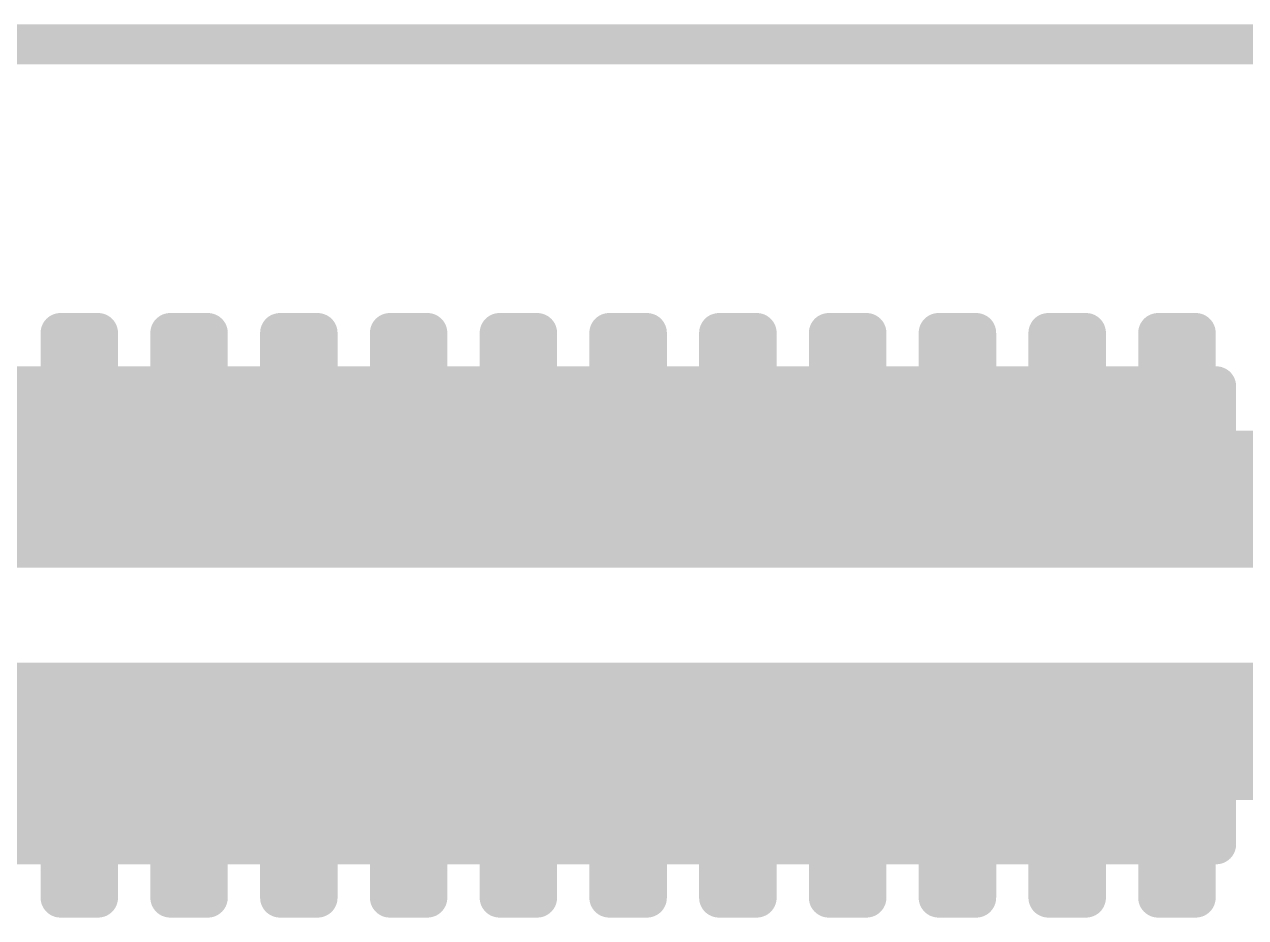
# Model space of a CAD drawing. Header units: millimetres. Extents: x 3362 to 3827, y -139 to 191.
# Drawn here: x 3558.832 to 3562.726, y 1.557 to 4.404 of the extents above; entities that cross this region are included whole.
import ezdxf

# ---------------------------------------------------------------- set-up
doc = ezdxf.new("R2010")
doc.units = ezdxf.units.MM
doc.header["$LTSCALE"] = 23.1
doc.layers.get('0').update_dxf_attribs({"linetype": 'CONTINUOUS'})

# ---------------------------------------------------------------- blocks, each defined once
blk = doc.blocks.new('PAD_R1')
at = {"const_width": 0.5}
blk.add_lwpolyline([(0.25, 0, 1), (-0.25, 0, 1)], format="xyb", close=True, dxfattribs=at)

msp = doc.modelspace()

# ---------------------------------------------------------------- linework, layer by layer
at = {"const_width": 0.127}
for points in [[(3554.5823, 4.3409), (3563.7822, 4.3409)], [(3559.0672, 3.4209), (3558.9473, 3.4209)], [(3558.9473, 3.251), (3558.9473, 3.4209)], [(3559.0672, 3.4209), (3559.0672, 3.251)], [(3559.4172, 3.4209), (3559.2973, 3.4209)], [(3559.2973, 3.251), (3559.2973, 3.4209)], [(3559.4172, 3.4209), (3559.4172, 3.251)], [(3559.7672, 3.4209), (3559.6473, 3.4209)], [(3559.6473, 3.251), (3559.6473, 3.4209)], [(3559.7672, 3.4209), (3559.7672, 3.251)], [(3560.1172, 3.4209), (3559.9974, 3.4209)], [(3559.9974, 3.251), (3559.9974, 3.4209)], [(3560.1172, 3.4209), (3560.1172, 3.251)], [(3560.4673, 3.4209), (3560.3474, 3.4209)], [(3560.3474, 3.251), (3560.3474, 3.4209)], [(3560.4673, 3.4209), (3560.4673, 3.251)], [(3560.8173, 3.4209), (3560.6971, 3.4209)], [(3560.6971, 3.251), (3560.6971, 3.4209)], [(3560.8173, 3.4209), (3560.8173, 3.251)], [(3561.1673, 3.4209), (3561.0471, 3.4209)], [(3561.0471, 3.251), (3561.0471, 3.4209)], [(3561.1673, 3.4209), (3561.1673, 3.251)], [(3561.3971, 3.251), (3561.3971, 3.4209)], [(3561.5173, 3.4209), (3561.3971, 3.4209)], [(3561.5173, 3.4209), (3561.5173, 3.251)], [(3561.8673, 3.4209), (3561.7472, 3.4209)], [(3561.7472, 3.251), (3561.7472, 3.4209)], [(3561.8673, 3.4209), (3561.8673, 3.251)], [(3562.2173, 3.4209), (3562.0972, 3.4209)], [(3562.0972, 3.251), (3562.0972, 3.4209)], [(3562.2173, 3.4209), (3562.2173, 3.251)], [(3562.5673, 3.4209), (3562.4472, 3.4209)], [(3562.4472, 3.251), (3562.4472, 3.4209)], [(3562.5673, 3.4209), (3562.5673, 3.251)], [(3555.7322, 3.251), (3562.6324, 3.251)], [(3562.6324, 3.251), (3562.6324, 3.076)], [(3555.7322, 3.1309), (3562.6324, 3.1309)], [(3558.9173, 3.091), (3559.0972, 3.091)], [(3558.9173, 3.091), (3558.9173, 2.9909)], [(3559.0972, 2.9909), (3559.0972, 3.091)], [(3559.2674, 3.091), (3559.4472, 3.091)], [(3559.2674, 3.091), (3559.2674, 2.9909)], [(3559.4472, 2.9909), (3559.4472, 3.091)], [(3559.6171, 3.091), (3559.7972, 3.091)], [(3559.6171, 3.091), (3559.6171, 2.9909)], [(3559.7972, 2.9909), (3559.7972, 3.091)], [(3559.9671, 3.091), (3560.1472, 3.091)], [(3559.9671, 3.091), (3559.9671, 2.9909)], [(3560.1472, 2.9909), (3560.1472, 3.091)], [(3560.3171, 3.091), (3560.4972, 3.091)], [(3560.3171, 3.091), (3560.3171, 2.9909)], [(3560.4972, 2.9909), (3560.4972, 3.091)], [(3560.6672, 3.091), (3560.8472, 3.091)], [(3560.6672, 3.091), (3560.6672, 2.9909)], [(3560.8472, 2.9909), (3560.8472, 3.091)], [(3561.0172, 3.091), (3561.1973, 3.091)], [(3561.0172, 3.091), (3561.0172, 2.9909)], [(3561.1973, 2.9909), (3561.1973, 3.091)], [(3561.3672, 3.091), (3561.3672, 2.9909)], [(3561.3672, 3.091), (3561.5473, 3.091)], [(3561.5473, 2.9909), (3561.5473, 3.091)], [(3561.7172, 3.091), (3561.8973, 3.091)], [(3561.7172, 3.091), (3561.7172, 2.9909)], [(3561.8973, 2.9909), (3561.8973, 3.091)], [(3562.0672, 3.091), (3562.2473, 3.091)], [(3562.0672, 3.091), (3562.0672, 2.9909)], [(3562.2473, 2.9909), (3562.2473, 3.091)], [(3562.4172, 3.091), (3562.5973, 3.091)], [(3562.4172, 3.091), (3562.4172, 2.9909)], [(3562.5973, 2.9909), (3562.5973, 3.091)], [(3558.7472, 3.0608), (3558.9173, 3.0608)], [(3558.9173, 2.9909), (3558.9173, 3.0608)], [(3559.0972, 3.0608), (3559.0972, 2.9909)], [(3559.0972, 3.0608), (3559.2674, 3.0608)], [(3559.2674, 2.9909), (3559.2674, 3.0608)], [(3559.4472, 3.0608), (3559.6171, 3.0608)], [(3559.4472, 3.0608), (3559.4472, 2.9909)], [(3559.6171, 2.9909), (3559.6171, 3.0608)], [(3559.7972, 3.0608), (3559.9671, 3.0608)], [(3559.7972, 3.0608), (3559.7972, 2.9909)], [(3559.9671, 2.9909), (3559.9671, 3.0608)], [(3560.1472, 3.0608), (3560.3171, 3.0608)], [(3560.1472, 3.0608), (3560.1472, 2.9909)], [(3560.3171, 2.9909), (3560.3171, 3.0608)], [(3560.4972, 3.0608), (3560.6672, 3.0608)], [(3560.4972, 3.0608), (3560.4972, 2.9909)], [(3560.6672, 2.9909), (3560.6672, 3.0608)], [(3560.8472, 3.0608), (3561.0172, 3.0608)], [(3560.8472, 3.0608), (3560.8472, 2.9909)], [(3561.0172, 2.9909), (3561.0172, 3.0608)], [(3561.1973, 3.0608), (3561.3672, 3.0608)], [(3561.1973, 3.0608), (3561.1973, 2.9909)], [(3561.3672, 2.9909), (3561.3672, 3.0608)], [(3561.5473, 3.0608), (3561.5473, 2.9909)], [(3561.5473, 3.0608), (3561.7172, 3.0608)], [(3561.7172, 2.9909), (3561.7172, 3.0608)], [(3561.8973, 3.0608), (3562.0672, 3.0608)], [(3561.8973, 3.0608), (3561.8973, 2.9909)], [(3562.0672, 2.9909), (3562.0672, 3.0608)], [(3562.2473, 3.0608), (3562.4172, 3.0608)], [(3562.2473, 3.0608), (3562.2473, 2.9909)], [(3562.4172, 2.9909), (3562.4172, 3.0608)], [(3562.5973, 3.0608), (3562.6362, 3.0608)], [(3562.5973, 3.0608), (3562.5973, 2.9909)], [(3562.6402, 2.9909), (3562.6395, 2.9927), (3562.639, 2.9945), (3562.6384, 2.9965), (3562.6374, 3.0001), (3562.6369, 3.0021), (3562.6364, 3.0039), (3562.6362, 3.0059), (3562.6357, 3.0077), (3562.6354, 3.0097), (3562.6351, 3.0115), (3562.6346, 3.0143), (3562.6344, 3.0171), (3562.6339, 3.0199), (3562.6331, 3.0282), (3562.6331, 3.0313), (3562.6329, 3.0349), (3562.6326, 3.0387), (3562.6326, 3.0422), (3562.6324, 3.046), (3562.6324, 3.0608)], [(3562.6623, 3.0458), (3562.7898, 3.0458)], [(3562.6623, 3.0458), (3562.6623, 2.946)], [(3558.9173, 2.9909), (3558.7472, 2.9909)], [(3558.9173, 2.9909), (3558.9072, 2.8959)], [(3558.9072, 2.8959), (3558.9173, 2.9909)], [(3559.0972, 2.9909), (3558.9173, 2.9909)], [(3559.1073, 2.8959), (3559.0972, 2.9909)], [(3559.0972, 2.9909), (3559.1073, 2.8959)], [(3559.2674, 2.9909), (3559.0972, 2.9909)], [(3559.2674, 2.9909), (3559.2572, 2.8959)], [(3559.2572, 2.8959), (3559.2674, 2.9909)], [(3559.4472, 2.9909), (3559.2674, 2.9909)], [(3559.6171, 2.9909), (3559.4472, 2.9909)], [(3559.4573, 2.8959), (3559.4472, 2.9909)], [(3559.4472, 2.9909), (3559.4573, 2.8959)], [(3559.6171, 2.9909), (3559.6072, 2.8959)], [(3559.6072, 2.8959), (3559.6171, 2.9909)], [(3559.7972, 2.9909), (3559.6171, 2.9909)], [(3559.7972, 2.9909), (3559.8074, 2.8959)], [(3559.8074, 2.8959), (3559.7972, 2.9909)], [(3559.9671, 2.9909), (3559.7972, 2.9909)], [(3559.9572, 2.8959), (3559.9671, 2.9909)], [(3559.9671, 2.9909), (3559.9572, 2.8959)], [(3560.1472, 2.9909), (3559.9671, 2.9909)], [(3560.3171, 2.9909), (3560.1472, 2.9909)], [(3560.1472, 2.9909), (3560.1571, 2.8959)], [(3560.1571, 2.8959), (3560.1472, 2.9909)], [(3560.3072, 2.8959), (3560.3171, 2.9909)], [(3560.3171, 2.9909), (3560.3072, 2.8959)], [(3560.4972, 2.9909), (3560.3171, 2.9909)], [(3560.5071, 2.8959), (3560.4972, 2.9909)], [(3560.4972, 2.9909), (3560.5071, 2.8959)], [(3560.6672, 2.9909), (3560.4972, 2.9909)], [(3560.6572, 2.8959), (3560.6672, 2.9909)], [(3560.6672, 2.9909), (3560.6572, 2.8959)], [(3560.8472, 2.9909), (3560.6672, 2.9909)], [(3560.8571, 2.8959), (3560.8472, 2.9909)], [(3560.8472, 2.9909), (3560.8571, 2.8959)], [(3561.0172, 2.9909), (3560.8472, 2.9909)], [(3561.0073, 2.8959), (3561.0172, 2.9909)], [(3561.0172, 2.9909), (3561.0073, 2.8959)], [(3561.1973, 2.9909), (3561.0172, 2.9909)], [(3561.3672, 2.9909), (3561.1973, 2.9909)], [(3561.2072, 2.8959), (3561.1973, 2.9909)], [(3561.1973, 2.9909), (3561.2072, 2.8959)], [(3561.3573, 2.8959), (3561.3672, 2.9909)], [(3561.3672, 2.9909), (3561.3573, 2.8959)], [(3561.5473, 2.9909), (3561.3672, 2.9909)], [(3561.5572, 2.8959), (3561.5473, 2.9909)], [(3561.5473, 2.9909), (3561.5572, 2.8959)], [(3561.7172, 2.9909), (3561.5473, 2.9909)], [(3561.7073, 2.8959), (3561.7172, 2.9909)], [(3561.7172, 2.9909), (3561.7073, 2.8959)], [(3561.8973, 2.9909), (3561.7172, 2.9909)], [(3562.0672, 2.9909), (3561.8973, 2.9909)], [(3561.8973, 2.9909), (3561.9072, 2.8959)], [(3561.9072, 2.8959), (3561.8973, 2.9909)], [(3562.0573, 2.8959), (3562.0672, 2.9909)], [(3562.0672, 2.9909), (3562.0573, 2.8959)], [(3562.2473, 2.9909), (3562.0672, 2.9909)], [(3562.4172, 2.9909), (3562.2473, 2.9909)], [(3562.2473, 2.9909), (3562.2572, 2.8959)], [(3562.2572, 2.8959), (3562.2473, 2.9909)], [(3562.4073, 2.8959), (3562.4172, 2.9909)], [(3562.4172, 2.9909), (3562.4073, 2.8959)], [(3562.5973, 2.9909), (3562.4172, 2.9909)], [(3562.6402, 2.9909), (3562.5973, 2.9909)], [(3562.5973, 2.9909), (3562.6072, 2.8959)], [(3562.6072, 2.8959), (3562.5973, 2.9909)], [(3562.6572, 2.9551), (3562.6547, 2.9599), (3562.6522, 2.9645), (3562.6511, 2.9668), (3562.6499, 2.9693), (3562.6486, 2.9716), (3562.6476, 2.9739), (3562.6463, 2.9764), (3562.6443, 2.981), (3562.6423, 2.9861), (3562.6412, 2.9884), (3562.6402, 2.9909)], [(3562.6623, 2.946), (3562.6572, 2.9551)], [(3562.7898, 2.946), (3562.6623, 2.946)], [(3558.7573, 2.8959), (3558.9072, 2.8959), (3559.1073, 2.8959)], [(3558.9072, 2.7958), (3558.9072, 2.8959)], [(3558.9072, 2.8959), (3558.9072, 2.7958)], [(3559.1073, 2.8959), (3559.1073, 2.7958)], [(3559.1073, 2.7958), (3559.1073, 2.8959)], [(3559.1073, 2.8959), (3559.2572, 2.8959), (3559.4573, 2.8959)], [(3559.2572, 2.7958), (3559.2572, 2.8959)], [(3559.2572, 2.8959), (3559.2572, 2.7958)], [(3559.4573, 2.8959), (3559.6072, 2.8959), (3559.8074, 2.8959)], [(3559.4573, 2.8959), (3559.4573, 2.7958)], [(3559.4573, 2.7958), (3559.4573, 2.8959)], [(3559.6072, 2.7958), (3559.6072, 2.8959)], [(3559.6072, 2.8959), (3559.6072, 2.7958)], [(3559.8074, 2.8959), (3559.9572, 2.8959), (3560.1571, 2.8959)], [(3559.8074, 2.8959), (3559.8074, 2.7958)], [(3559.8074, 2.7958), (3559.8074, 2.8959)], [(3559.9572, 2.8959), (3559.9572, 2.7958)], [(3559.9572, 2.7958), (3559.9572, 2.8959)], [(3560.1571, 2.8959), (3560.3072, 2.8959)], [(3560.1571, 2.7958), (3560.1571, 2.8959)], [(3560.1571, 2.8959), (3560.1571, 2.7958)], [(3560.3072, 2.8959), (3560.5071, 2.8959)], [(3560.3072, 2.8959), (3560.3072, 2.7958)], [(3560.3072, 2.7958), (3560.3072, 2.8959)], [(3560.5071, 2.8959), (3560.6572, 2.8959)], [(3560.5071, 2.7958), (3560.5071, 2.8959)], [(3560.5071, 2.8959), (3560.5071, 2.7958)], [(3560.6572, 2.8959), (3560.8571, 2.8959)], [(3560.6572, 2.8959), (3560.6572, 2.7958)], [(3560.6572, 2.7958), (3560.6572, 2.8959)], [(3560.8571, 2.8959), (3561.0073, 2.8959)], [(3560.8571, 2.7958), (3560.8571, 2.8959)], [(3560.8571, 2.8959), (3560.8571, 2.7958)], [(3561.0073, 2.8959), (3561.2072, 2.8959)], [(3561.0073, 2.8959), (3561.0073, 2.7958)], [(3561.0073, 2.7958), (3561.0073, 2.8959)], [(3561.2072, 2.8959), (3561.3573, 2.8959)], [(3561.2072, 2.7958), (3561.2072, 2.8959)], [(3561.2072, 2.8959), (3561.2072, 2.7958)], [(3561.3573, 2.8959), (3561.3573, 2.7958)], [(3561.3573, 2.7958), (3561.3573, 2.8959)], [(3561.3573, 2.8959), (3561.5572, 2.8959)], [(3561.5572, 2.8959), (3561.5572, 2.7958)], [(3561.5572, 2.7958), (3561.5572, 2.8959)], [(3561.5572, 2.8959), (3561.7073, 2.8959)], [(3561.7073, 2.8959), (3561.9072, 2.8959)], [(3561.7073, 2.8959), (3561.7073, 2.7958)], [(3561.7073, 2.7958), (3561.7073, 2.8959)], [(3561.9072, 2.8959), (3562.0573, 2.8959), (3562.2572, 2.8959)], [(3561.9072, 2.7958), (3561.9072, 2.8959)], [(3561.9072, 2.8959), (3561.9072, 2.7958)], [(3562.0573, 2.8959), (3562.0573, 2.7958)], [(3562.0573, 2.7958), (3562.0573, 2.8959)], [(3562.2572, 2.8959), (3562.4073, 2.8959), (3562.6072, 2.8959)], [(3562.2572, 2.7958), (3562.2572, 2.8959)], [(3562.2572, 2.8959), (3562.2572, 2.7958)], [(3562.4073, 2.8959), (3562.4073, 2.7958)], [(3562.4073, 2.7958), (3562.4073, 2.8959)], [(3562.6072, 2.8959), (3562.7898, 2.8959), (3563.1848, 2.8959)], [(3562.6072, 2.7958), (3562.6072, 2.8959)], [(3562.6072, 2.8959), (3562.6072, 2.7958)], [(3558.9072, 2.7958), (3558.7573, 2.7958)], [(3559.1073, 2.7958), (3558.9072, 2.7958)], [(3559.2572, 2.7958), (3559.1073, 2.7958)], [(3559.4573, 2.7958), (3559.2572, 2.7958)], [(3559.6072, 2.7958), (3559.4573, 2.7958)], [(3559.8074, 2.7958), (3559.6072, 2.7958)], [(3559.9572, 2.7958), (3559.8074, 2.7958)], [(3560.1571, 2.7958), (3559.9572, 2.7958)], [(3560.3072, 2.7958), (3560.1571, 2.7958)], [(3560.5071, 2.7958), (3560.3072, 2.7958)], [(3560.6572, 2.7958), (3560.5071, 2.7958)], [(3560.8571, 2.7958), (3560.6572, 2.7958)], [(3561.0073, 2.7958), (3560.8571, 2.7958)], [(3561.2072, 2.7958), (3561.0073, 2.7958)], [(3561.3573, 2.7958), (3561.2072, 2.7958)], [(3561.5572, 2.7958), (3561.3573, 2.7958)], [(3561.7073, 2.7958), (3561.5572, 2.7958)], [(3561.9072, 2.7958), (3561.7073, 2.7958)], [(3562.0573, 2.7958), (3561.9072, 2.7958)], [(3562.2572, 2.7958), (3562.0573, 2.7958)], [(3562.4073, 2.7958), (3562.2572, 2.7958)], [(3562.6072, 2.7958), (3562.4073, 2.7958)], [(3562.7898, 2.7958), (3562.6072, 2.7958)], [(3562.9323, 2.7359), (3555.4322, 2.7359)], [(3555.4322, 2.3059), (3562.9323, 2.3059)], [(3558.7573, 2.2459), (3558.9072, 2.2459), (3559.1073, 2.2459)], [(3558.9072, 2.2459), (3558.9072, 2.1459)], [(3558.9072, 2.1459), (3558.9072, 2.2459)], [(3559.1073, 2.1459), (3559.1073, 2.2459)], [(3559.1073, 2.2459), (3559.1073, 2.1459)], [(3559.1073, 2.2459), (3559.2572, 2.2459), (3559.4573, 2.2459)], [(3559.2572, 2.2459), (3559.2572, 2.1459)], [(3559.2572, 2.1459), (3559.2572, 2.2459)], [(3559.4573, 2.2459), (3559.6072, 2.2459), (3559.8074, 2.2459)], [(3559.4573, 2.1459), (3559.4573, 2.2459)], [(3559.4573, 2.2459), (3559.4573, 2.1459)], [(3559.6072, 2.2459), (3559.6072, 2.1459)], [(3559.6072, 2.1459), (3559.6072, 2.2459)], [(3559.8074, 2.2459), (3559.9572, 2.2459), (3560.1571, 2.2459)], [(3559.8074, 2.1459), (3559.8074, 2.2459)], [(3559.8074, 2.2459), (3559.8074, 2.1459)], [(3559.9572, 2.1459), (3559.9572, 2.2459)], [(3559.9572, 2.2459), (3559.9572, 2.1459)], [(3560.1571, 2.2459), (3560.3072, 2.2459), (3560.5071, 2.2459)], [(3560.1571, 2.2459), (3560.1571, 2.1459)], [(3560.1571, 2.1459), (3560.1571, 2.2459)], [(3560.3072, 2.1459), (3560.3072, 2.2459)], [(3560.3072, 2.2459), (3560.3072, 2.1459)], [(3560.5071, 2.2459), (3560.6572, 2.2459), (3560.8571, 2.2459)], [(3560.5071, 2.2459), (3560.5071, 2.1459)], [(3560.5071, 2.1459), (3560.5071, 2.2459)], [(3560.6572, 2.1459), (3560.6572, 2.2459)], [(3560.6572, 2.2459), (3560.6572, 2.1459)], [(3560.8571, 2.2459), (3561.0073, 2.2459), (3561.2072, 2.2459)], [(3560.8571, 2.2459), (3560.8571, 2.1459)], [(3560.8571, 2.1459), (3560.8571, 2.2459)], [(3561.0073, 2.1459), (3561.0073, 2.2459)], [(3561.0073, 2.2459), (3561.0073, 2.1459)], [(3561.2072, 2.2459), (3561.3573, 2.2459), (3561.5572, 2.2459)], [(3561.2072, 2.2459), (3561.2072, 2.1459)], [(3561.2072, 2.1459), (3561.2072, 2.2459)], [(3561.3573, 2.1459), (3561.3573, 2.2459)], [(3561.3573, 2.2459), (3561.3573, 2.1459)], [(3561.5572, 2.1459), (3561.5572, 2.2459)], [(3561.5572, 2.2459), (3561.5572, 2.1459)], [(3561.5572, 2.2459), (3561.7073, 2.2459)], [(3561.7073, 2.2459), (3561.9072, 2.2459)], [(3561.7073, 2.1459), (3561.7073, 2.2459)], [(3561.7073, 2.2459), (3561.7073, 2.1459)], [(3561.9072, 2.2459), (3562.0573, 2.2459), (3562.2572, 2.2459)], [(3561.9072, 2.2459), (3561.9072, 2.1459)], [(3561.9072, 2.1459), (3561.9072, 2.2459)], [(3562.0573, 2.1459), (3562.0573, 2.2459)], [(3562.0573, 2.2459), (3562.0573, 2.1459)], [(3562.2572, 2.2459), (3562.4073, 2.2459), (3562.6072, 2.2459)], [(3562.2572, 2.2459), (3562.2572, 2.1459)], [(3562.2572, 2.1459), (3562.2572, 2.2459)], [(3562.4073, 2.1459), (3562.4073, 2.2459)], [(3562.4073, 2.2459), (3562.4073, 2.1459)], [(3562.6072, 2.2459), (3562.7898, 2.2459)], [(3562.6072, 2.2459), (3562.6072, 2.1459)], [(3562.6072, 2.1459), (3562.6072, 2.2459)], [(3558.9072, 2.1459), (3558.7573, 2.1459)], [(3559.1073, 2.1459), (3558.9072, 2.1459)], [(3558.9173, 2.0509), (3558.9072, 2.1459)], [(3558.9072, 2.1459), (3558.9173, 2.0509)], [(3559.1073, 2.1459), (3559.0972, 2.0509)], [(3559.0972, 2.0509), (3559.1073, 2.1459)], [(3559.2572, 2.1459), (3559.1073, 2.1459)], [(3559.4573, 2.1459), (3559.2572, 2.1459)], [(3559.2674, 2.0509), (3559.2572, 2.1459)], [(3559.2572, 2.1459), (3559.2674, 2.0509)], [(3559.4573, 2.1459), (3559.4472, 2.0509)], [(3559.4472, 2.0509), (3559.4573, 2.1459)], [(3559.6072, 2.1459), (3559.4573, 2.1459)], [(3559.6171, 2.0509), (3559.6072, 2.1459)], [(3559.8074, 2.1459), (3559.6072, 2.1459)], [(3559.6072, 2.1459), (3559.6171, 2.0509)], [(3559.8074, 2.1459), (3559.7972, 2.0509)], [(3559.7972, 2.0509), (3559.8074, 2.1459)], [(3559.9572, 2.1459), (3559.8074, 2.1459)], [(3559.9671, 2.0509), (3559.9572, 2.1459)], [(3559.9572, 2.1459), (3559.9671, 2.0509)], [(3560.1571, 2.1459), (3559.9572, 2.1459)], [(3560.1472, 2.0509), (3560.1571, 2.1459)], [(3560.1571, 2.1459), (3560.1472, 2.0509)], [(3560.3072, 2.1459), (3560.1571, 2.1459)], [(3560.3171, 2.0509), (3560.3072, 2.1459)], [(3560.3072, 2.1459), (3560.3171, 2.0509)], [(3560.5071, 2.1459), (3560.3072, 2.1459)], [(3560.4972, 2.0509), (3560.5071, 2.1459)], [(3560.5071, 2.1459), (3560.4972, 2.0509)], [(3560.6572, 2.1459), (3560.5071, 2.1459)], [(3560.6672, 2.0509), (3560.6572, 2.1459)], [(3560.6572, 2.1459), (3560.6672, 2.0509)], [(3560.8571, 2.1459), (3560.6572, 2.1459)], [(3560.8472, 2.0509), (3560.8571, 2.1459)], [(3560.8571, 2.1459), (3560.8472, 2.0509)], [(3561.0073, 2.1459), (3560.8571, 2.1459)], [(3561.0172, 2.0509), (3561.0073, 2.1459)], [(3561.0073, 2.1459), (3561.0172, 2.0509)], [(3561.2072, 2.1459), (3561.0073, 2.1459)], [(3561.1973, 2.0509), (3561.2072, 2.1459)], [(3561.2072, 2.1459), (3561.1973, 2.0509)], [(3561.3573, 2.1459), (3561.2072, 2.1459)], [(3561.3573, 2.1459), (3561.3672, 2.0509)], [(3561.3672, 2.0509), (3561.3573, 2.1459)], [(3561.5572, 2.1459), (3561.3573, 2.1459)], [(3561.5572, 2.1459), (3561.5473, 2.0509)], [(3561.5473, 2.0509), (3561.5572, 2.1459)], [(3561.7073, 2.1459), (3561.5572, 2.1459)], [(3561.9072, 2.1459), (3561.7073, 2.1459)], [(3561.7073, 2.1459), (3561.7172, 2.0509)], [(3561.7172, 2.0509), (3561.7073, 2.1459)], [(3561.8973, 2.0509), (3561.9072, 2.1459)], [(3561.9072, 2.1459), (3561.8973, 2.0509)], [(3562.0573, 2.1459), (3561.9072, 2.1459)], [(3562.2572, 2.1459), (3562.0573, 2.1459)], [(3562.0573, 2.1459), (3562.0672, 2.0509)], [(3562.0672, 2.0509), (3562.0573, 2.1459)], [(3562.2473, 2.0509), (3562.2572, 2.1459)], [(3562.2572, 2.1459), (3562.2473, 2.0509)], [(3562.4073, 2.1459), (3562.2572, 2.1459)], [(3562.6072, 2.1459), (3562.4073, 2.1459)], [(3562.4073, 2.1459), (3562.4172, 2.0509)], [(3562.4172, 2.0509), (3562.4073, 2.1459)], [(3562.5973, 2.0509), (3562.6072, 2.1459)], [(3562.6072, 2.1459), (3562.5973, 2.0509)], [(3562.7898, 2.1459), (3562.6072, 2.1459)], [(3562.6623, 2.0958), (3562.6572, 2.0867), (3562.6547, 2.0818), (3562.6522, 2.0773), (3562.6511, 2.075), (3562.6499, 2.0724), (3562.6486, 2.0702), (3562.6476, 2.0679), (3562.6463, 2.0653), (3562.6443, 2.0608), (3562.6423, 2.0557), (3562.6412, 2.0534), (3562.6402, 2.0509)], [(3562.6623, 2.0958), (3562.7898, 2.0958)], [(3562.6623, 2.0958), (3562.6623, 1.996)], [(3558.7472, 2.0509), (3558.9173, 2.0509), (3559.0972, 2.0509)], [(3558.9173, 1.981), (3558.9173, 2.0509)], [(3558.9173, 2.0509), (3558.9173, 1.9508)], [(3559.0972, 2.0509), (3559.0972, 1.981)], [(3559.0972, 1.9508), (3559.0972, 2.0509)], [(3559.0972, 2.0509), (3559.2674, 2.0509), (3559.4472, 2.0509)], [(3559.2674, 1.981), (3559.2674, 2.0509)], [(3559.2674, 2.0509), (3559.2674, 1.9508)], [(3559.4472, 2.0509), (3559.6171, 2.0509), (3559.7972, 2.0509)], [(3559.4472, 1.9508), (3559.4472, 2.0509)], [(3559.4472, 2.0509), (3559.4472, 1.981)], [(3559.6171, 1.981), (3559.6171, 2.0509)], [(3559.6171, 2.0509), (3559.6171, 1.9508)], [(3559.7972, 2.0509), (3559.9671, 2.0509)], [(3559.7972, 1.9508), (3559.7972, 2.0509)], [(3559.7972, 2.0509), (3559.7972, 1.981)], [(3559.9671, 2.0509), (3560.1472, 2.0509)], [(3559.9671, 2.0509), (3559.9671, 1.9508)], [(3559.9671, 1.981), (3559.9671, 2.0509)], [(3560.1472, 2.0509), (3560.3171, 2.0509), (3560.4972, 2.0509)], [(3560.1472, 1.9508), (3560.1472, 2.0509)], [(3560.1472, 2.0509), (3560.1472, 1.981)], [(3560.3171, 2.0509), (3560.3171, 1.9508)], [(3560.3171, 1.981), (3560.3171, 2.0509)], [(3560.4972, 2.0509), (3560.6672, 2.0509), (3560.8472, 2.0509)], [(3560.4972, 1.9508), (3560.4972, 2.0509)], [(3560.4972, 2.0509), (3560.4972, 1.981)], [(3560.6672, 1.981), (3560.6672, 2.0509)], [(3560.6672, 2.0509), (3560.6672, 1.9508)], [(3560.8472, 2.0509), (3561.0172, 2.0509), (3561.1973, 2.0509)], [(3560.8472, 1.9508), (3560.8472, 2.0509)], [(3560.8472, 2.0509), (3560.8472, 1.981)], [(3561.0172, 2.0509), (3561.0172, 1.9508)], [(3561.0172, 1.981), (3561.0172, 2.0509)], [(3561.1973, 2.0509), (3561.3672, 2.0509), (3561.5473, 2.0509)], [(3561.1973, 1.9508), (3561.1973, 2.0509)], [(3561.1973, 2.0509), (3561.1973, 1.981)], [(3561.3672, 2.0509), (3561.3672, 1.9508)], [(3561.3672, 1.981), (3561.3672, 2.0509)], [(3561.5473, 2.0509), (3561.5473, 1.981)], [(3561.5473, 1.9508), (3561.5473, 2.0509)], [(3561.5473, 2.0509), (3561.7172, 2.0509)], [(3561.7172, 2.0509), (3561.8973, 2.0509)], [(3561.7172, 2.0509), (3561.7172, 1.9508)], [(3561.7172, 1.981), (3561.7172, 2.0509)], [(3561.8973, 2.0509), (3562.0672, 2.0509), (3562.2473, 2.0509)], [(3561.8973, 1.9508), (3561.8973, 2.0509)], [(3561.8973, 2.0509), (3561.8973, 1.981)], [(3562.0672, 1.981), (3562.0672, 2.0509)], [(3562.0672, 2.0509), (3562.0672, 1.9508)], [(3562.2473, 2.0509), (3562.4172, 2.0509), (3562.5973, 2.0509)], [(3562.2473, 1.9508), (3562.2473, 2.0509)], [(3562.2473, 2.0509), (3562.2473, 1.981)], [(3562.4172, 2.0509), (3562.4172, 1.9508)], [(3562.4172, 1.981), (3562.4172, 2.0509)], [(3562.5973, 2.0509), (3562.6402, 2.0509)], [(3562.5973, 1.9508), (3562.5973, 2.0509)], [(3562.5973, 2.0509), (3562.5973, 1.981)], [(3562.6324, 1.981), (3562.6324, 1.9957), (3562.6326, 1.9995), (3562.6326, 2.0031), (3562.6329, 2.0069), (3562.6331, 2.0105), (3562.6331, 2.0135), (3562.6341, 2.0247), (3562.6351, 2.0303), (3562.6354, 2.0321), (3562.6357, 2.0341), (3562.6362, 2.0359), (3562.6364, 2.0379), (3562.6369, 2.0397), (3562.6374, 2.0417), (3562.6384, 2.0453), (3562.639, 2.0473), (3562.6395, 2.0491), (3562.6402, 2.0509)], [(3558.9173, 1.981), (3558.7472, 1.981)], [(3559.2674, 1.981), (3559.0972, 1.981)], [(3559.6171, 1.981), (3559.4472, 1.981)], [(3559.9671, 1.981), (3559.7972, 1.981)], [(3560.3171, 1.981), (3560.1472, 1.981)], [(3560.6672, 1.981), (3560.4972, 1.981)], [(3561.0172, 1.981), (3560.8472, 1.981)], [(3561.3672, 1.981), (3561.1973, 1.981)], [(3561.7172, 1.981), (3561.5473, 1.981)], [(3562.0672, 1.981), (3561.8973, 1.981)], [(3562.4172, 1.981), (3562.2473, 1.981)], [(3562.6362, 1.981), (3562.5973, 1.981)], [(3562.6324, 1.7908), (3562.6324, 1.9658)], [(3562.7898, 1.996), (3562.6623, 1.996)], [(3559.0972, 1.9508), (3558.9173, 1.9508)], [(3559.4472, 1.9508), (3559.2674, 1.9508)], [(3559.7972, 1.9508), (3559.6171, 1.9508)], [(3560.1472, 1.9508), (3559.9671, 1.9508)], [(3560.4972, 1.9508), (3560.3171, 1.9508)], [(3560.8472, 1.9508), (3560.6672, 1.9508)], [(3561.1973, 1.9508), (3561.0172, 1.9508)], [(3561.5473, 1.9508), (3561.3672, 1.9508)], [(3561.8973, 1.9508), (3561.7172, 1.9508)], [(3562.2473, 1.9508), (3562.0672, 1.9508)], [(3562.5973, 1.9508), (3562.4172, 1.9508)], [(3555.7322, 1.9109), (3562.6324, 1.9109)], [(3555.7322, 1.7908), (3562.6324, 1.7908)], [(3558.9473, 1.6208), (3558.9473, 1.7908)], [(3559.0672, 1.7908), (3559.0672, 1.6208)], [(3559.2973, 1.6208), (3559.2973, 1.7908)], [(3559.4172, 1.7908), (3559.4172, 1.6208)], [(3559.6473, 1.6208), (3559.6473, 1.7908)], [(3559.7672, 1.7908), (3559.7672, 1.6208)], [(3559.9974, 1.6208), (3559.9974, 1.7908)], [(3560.1172, 1.7908), (3560.1172, 1.6208)], [(3560.3474, 1.6208), (3560.3474, 1.7908)], [(3560.4673, 1.7908), (3560.4673, 1.6208)], [(3560.6971, 1.6208), (3560.6971, 1.7908)], [(3560.8173, 1.7908), (3560.8173, 1.6208)], [(3561.0471, 1.6208), (3561.0471, 1.7908)], [(3561.1673, 1.7908), (3561.1673, 1.6208)], [(3561.3971, 1.6208), (3561.3971, 1.7908)], [(3561.5173, 1.7908), (3561.5173, 1.6208)], [(3561.7472, 1.6208), (3561.7472, 1.7908)], [(3561.8673, 1.7908), (3561.8673, 1.6208)], [(3562.0972, 1.6208), (3562.0972, 1.7908)], [(3562.2173, 1.7908), (3562.2173, 1.6208)], [(3562.4472, 1.6208), (3562.4472, 1.7908)], [(3562.5673, 1.7908), (3562.5673, 1.6208)], [(3558.9473, 1.6208), (3559.0672, 1.6208)], [(3559.2973, 1.6208), (3559.4172, 1.6208)], [(3559.6473, 1.6208), (3559.7672, 1.6208)], [(3559.9974, 1.6208), (3560.1172, 1.6208)], [(3560.3474, 1.6208), (3560.4673, 1.6208)], [(3560.6971, 1.6208), (3560.8173, 1.6208)], [(3561.0471, 1.6208), (3561.1673, 1.6208)], [(3561.3971, 1.6208), (3561.5173, 1.6208)], [(3561.7472, 1.6208), (3561.8673, 1.6208)], [(3562.0972, 1.6208), (3562.2173, 1.6208)], [(3562.4472, 1.6208), (3562.5673, 1.6208)]]:
    msp.add_lwpolyline(points, dxfattribs=at)
for points in [[(3562.6324, 3.076, 0.416799), (3562.6623, 3.0458)], [(3562.6623, 1.996, 0.416748), (3562.6324, 1.9658)]]:
    msp.add_lwpolyline(points, format="xyb", dxfattribs=at)

# ---------------------------------------------------------------- block references
at = {"xscale": 0.127, "yscale": 0.127}
for p in [(3558.9473, 3.4209), (3558.9473, 3.4209), (3559.0672, 3.4209), (3559.0672, 3.4209), (3559.2973, 3.4209), (3559.2973, 3.4209), (3559.4172, 3.4209), (3559.4172, 3.4209), (3559.6473, 3.4209), (3559.6473, 3.4209), (3559.7672, 3.4209), (3559.7672, 3.4209), (3559.9974, 3.4209), (3559.9974, 3.4209), (3560.1172, 3.4209), (3560.1172, 3.4209), (3560.3474, 3.4209), (3560.3474, 3.4209), (3560.4673, 3.4209), (3560.4673, 3.4209), (3560.6971, 3.4209), (3560.6971, 3.4209), (3560.8173, 3.4209), (3560.8173, 3.4209), (3561.0471, 3.4209), (3561.0471, 3.4209), (3561.1673, 3.4209), (3561.1673, 3.4209), (3561.3971, 3.4209), (3561.3971, 3.4209), (3561.5173, 3.4209), (3561.5173, 3.4209), (3561.7472, 3.4209), (3561.7472, 3.4209), (3561.8673, 3.4209), (3561.8673, 3.4209), (3562.0972, 3.4209), (3562.0972, 3.4209), (3562.2173, 3.4209), (3562.2173, 3.4209), (3562.4472, 3.4209), (3562.4472, 3.4209), (3562.5673, 3.4209), (3562.5673, 3.4209), (3558.9473, 3.251), (3559.0672, 3.251), (3559.2973, 3.251), (3559.4172, 3.251), (3559.6473, 3.251), (3559.7672, 3.251), (3559.9974, 3.251), (3560.1172, 3.251), (3560.3474, 3.251), (3560.4673, 3.251), (3560.6971, 3.251), (3560.8173, 3.251), (3561.0471, 3.251), (3561.1673, 3.251), (3561.3971, 3.251), (3561.5173, 3.251), (3561.7472, 3.251), (3561.8673, 3.251), (3562.0972, 3.251), (3562.2173, 3.251), (3562.4472, 3.251), (3562.5673, 3.251), (3562.6324, 3.251), (3562.6324, 3.251), (3562.6324, 3.1309), (3558.9173, 3.091), (3558.9173, 3.091), (3559.0972, 3.091), (3559.0972, 3.091), (3559.2674, 3.091), (3559.2674, 3.091), (3559.4472, 3.091), (3559.4472, 3.091), (3559.6171, 3.091), (3559.6171, 3.091), (3559.7972, 3.091), (3559.7972, 3.091), (3559.9671, 3.091), (3559.9671, 3.091), (3560.1472, 3.091), (3560.1472, 3.091), (3560.3171, 3.091), (3560.3171, 3.091), (3560.4972, 3.091), (3560.4972, 3.091), (3560.6672, 3.091), (3560.6672, 3.091), (3560.8472, 3.091), (3560.8472, 3.091), (3561.0172, 3.091), (3561.0172, 3.091), (3561.1973, 3.091), (3561.1973, 3.091), (3561.3672, 3.091), (3561.3672, 3.091), (3561.5473, 3.091), (3561.5473, 3.091), (3561.7172, 3.091), (3561.7172, 3.091), (3561.8973, 3.091), (3561.8973, 3.091), (3562.0672, 3.091), (3562.0672, 3.091), (3562.2473, 3.091), (3562.2473, 3.091), (3562.4172, 3.091), (3562.4172, 3.091), (3562.5973, 3.091), (3562.5973, 3.091), (3558.9173, 3.0608), (3558.9173, 3.0608), (3559.0972, 3.0608), (3559.0972, 3.0608), (3559.2674, 3.0608), (3559.2674, 3.0608), (3559.4472, 3.0608), (3559.4472, 3.0608), (3559.6171, 3.0608), (3559.6171, 3.0608), (3559.7972, 3.0608), (3559.7972, 3.0608), (3559.9671, 3.0608), (3559.9671, 3.0608), (3560.1472, 3.0608), (3560.1472, 3.0608), (3560.3171, 3.0608), (3560.3171, 3.0608), (3560.4972, 3.0608), (3560.4972, 3.0608), (3560.6672, 3.0608), (3560.6672, 3.0608), (3560.8472, 3.0608), (3560.8472, 3.0608), (3561.0172, 3.0608), (3561.0172, 3.0608), (3561.1973, 3.0608), (3561.1973, 3.0608), (3561.3672, 3.0608), (3561.3672, 3.0608), (3561.5473, 3.0608), (3561.5473, 3.0608), (3561.7172, 3.0608), (3561.7172, 3.0608), (3561.8973, 3.0608), (3561.8973, 3.0608), (3562.0672, 3.0608), (3562.0672, 3.0608), (3562.2473, 3.0608), (3562.2473, 3.0608), (3562.4172, 3.0608), (3562.4172, 3.0608), (3562.5973, 3.0608), (3562.5973, 3.0608), (3562.6324, 3.076), (3562.6324, 3.076), (3562.6324, 3.0608), (3562.6362, 3.0608), (3562.6623, 3.0458), (3562.6623, 3.0458), (3562.6623, 3.0458), (3558.9173, 2.9909), (3558.9173, 2.9909), (3558.9173, 2.9909), (3558.9173, 2.9909), (3558.9173, 2.9909), (3558.9173, 2.9909), (3559.0972, 2.9909), (3559.0972, 2.9909), (3559.0972, 2.9909), (3559.0972, 2.9909), (3559.0972, 2.9909), (3559.0972, 2.9909), (3559.2674, 2.9909), (3559.2674, 2.9909), (3559.2674, 2.9909), (3559.2674, 2.9909), (3559.2674, 2.9909), (3559.2674, 2.9909), (3559.4472, 2.9909), (3559.4472, 2.9909), (3559.4472, 2.9909), (3559.4472, 2.9909), (3559.4472, 2.9909), (3559.4472, 2.9909), (3559.6171, 2.9909), (3559.6171, 2.9909), (3559.6171, 2.9909), (3559.6171, 2.9909), (3559.6171, 2.9909), (3559.6171, 2.9909), (3559.7972, 2.9909), (3559.7972, 2.9909), (3559.7972, 2.9909), (3559.7972, 2.9909), (3559.7972, 2.9909), (3559.7972, 2.9909), (3559.9671, 2.9909), (3559.9671, 2.9909), (3559.9671, 2.9909), (3559.9671, 2.9909), (3559.9671, 2.9909), (3559.9671, 2.9909), (3560.1472, 2.9909), (3560.1472, 2.9909), (3560.1472, 2.9909), (3560.1472, 2.9909), (3560.1472, 2.9909), (3560.1472, 2.9909), (3560.3171, 2.9909), (3560.3171, 2.9909), (3560.3171, 2.9909), (3560.3171, 2.9909), (3560.3171, 2.9909), (3560.3171, 2.9909), (3560.4972, 2.9909), (3560.4972, 2.9909), (3560.4972, 2.9909), (3560.4972, 2.9909), (3560.4972, 2.9909), (3560.4972, 2.9909), (3560.6672, 2.9909), (3560.6672, 2.9909), (3560.6672, 2.9909), (3560.6672, 2.9909), (3560.6672, 2.9909), (3560.6672, 2.9909), (3560.8472, 2.9909), (3560.8472, 2.9909), (3560.8472, 2.9909), (3560.8472, 2.9909), (3560.8472, 2.9909), (3560.8472, 2.9909), (3561.0172, 2.9909), (3561.0172, 2.9909), (3561.0172, 2.9909), (3561.0172, 2.9909), (3561.0172, 2.9909), (3561.0172, 2.9909), (3561.1973, 2.9909), (3561.1973, 2.9909), (3561.1973, 2.9909), (3561.1973, 2.9909), (3561.1973, 2.9909), (3561.1973, 2.9909), (3561.3672, 2.9909), (3561.3672, 2.9909), (3561.3672, 2.9909), (3561.3672, 2.9909), (3561.3672, 2.9909), (3561.3672, 2.9909), (3561.5473, 2.9909), (3561.5473, 2.9909), (3561.5473, 2.9909), (3561.5473, 2.9909), (3561.5473, 2.9909), (3561.5473, 2.9909), (3561.7172, 2.9909), (3561.7172, 2.9909), (3561.7172, 2.9909), (3561.7172, 2.9909), (3561.7172, 2.9909), (3561.7172, 2.9909), (3561.8973, 2.9909), (3561.8973, 2.9909), (3561.8973, 2.9909), (3561.8973, 2.9909), (3561.8973, 2.9909), (3561.8973, 2.9909), (3562.0672, 2.9909), (3562.0672, 2.9909), (3562.0672, 2.9909), (3562.0672, 2.9909), (3562.0672, 2.9909), (3562.0672, 2.9909), (3562.2473, 2.9909), (3562.2473, 2.9909), (3562.2473, 2.9909), (3562.2473, 2.9909), (3562.2473, 2.9909), (3562.2473, 2.9909), (3562.4172, 2.9909), (3562.4172, 2.9909), (3562.4172, 2.9909), (3562.4172, 2.9909), (3562.4172, 2.9909), (3562.4172, 2.9909), (3562.5973, 2.9909), (3562.5973, 2.9909), (3562.5973, 2.9909), (3562.5973, 2.9909), (3562.5973, 2.9909), (3562.5973, 2.9909), (3562.6402, 2.9909), (3562.6402, 2.9909), (3562.6402, 2.9909), (3562.6572, 2.9551), (3562.6572, 2.9551), (3562.6623, 2.946), (3562.6623, 2.946), (3562.6623, 2.946), (3558.9072, 2.8959), (3558.9072, 2.8959), (3558.9072, 2.8959), (3558.9072, 2.8959), (3559.1073, 2.8959), (3559.1073, 2.8959), (3559.1073, 2.8959), (3559.1073, 2.8959), (3559.1073, 2.8959), (3559.1073, 2.8959), (3559.2572, 2.8959), (3559.2572, 2.8959), (3559.2572, 2.8959), (3559.2572, 2.8959), (3559.4573, 2.8959), (3559.4573, 2.8959), (3559.4573, 2.8959), (3559.4573, 2.8959), (3559.4573, 2.8959), (3559.4573, 2.8959), (3559.6072, 2.8959), (3559.6072, 2.8959), (3559.6072, 2.8959), (3559.6072, 2.8959), (3559.8074, 2.8959), (3559.8074, 2.8959), (3559.8074, 2.8959), (3559.8074, 2.8959), (3559.8074, 2.8959), (3559.8074, 2.8959), (3559.9572, 2.8959), (3559.9572, 2.8959), (3559.9572, 2.8959), (3559.9572, 2.8959), (3560.1571, 2.8959), (3560.1571, 2.8959), (3560.1571, 2.8959), (3560.1571, 2.8959), (3560.1571, 2.8959), (3560.1571, 2.8959), (3560.3072, 2.8959), (3560.3072, 2.8959), (3560.3072, 2.8959), (3560.3072, 2.8959), (3560.3072, 2.8959), (3560.3072, 2.8959), (3560.5071, 2.8959), (3560.5071, 2.8959), (3560.5071, 2.8959), (3560.5071, 2.8959), (3560.5071, 2.8959), (3560.5071, 2.8959), (3560.6572, 2.8959), (3560.6572, 2.8959), (3560.6572, 2.8959), (3560.6572, 2.8959), (3560.6572, 2.8959), (3560.6572, 2.8959), (3560.8571, 2.8959), (3560.8571, 2.8959), (3560.8571, 2.8959), (3560.8571, 2.8959), (3560.8571, 2.8959), (3560.8571, 2.8959), (3561.0073, 2.8959), (3561.0073, 2.8959), (3561.0073, 2.8959), (3561.0073, 2.8959), (3561.0073, 2.8959), (3561.0073, 2.8959), (3561.2072, 2.8959), (3561.2072, 2.8959), (3561.2072, 2.8959), (3561.2072, 2.8959), (3561.2072, 2.8959), (3561.2072, 2.8959), (3561.3573, 2.8959), (3561.3573, 2.8959), (3561.3573, 2.8959), (3561.3573, 2.8959), (3561.3573, 2.8959), (3561.3573, 2.8959), (3561.5572, 2.8959), (3561.5572, 2.8959), (3561.5572, 2.8959), (3561.5572, 2.8959), (3561.5572, 2.8959), (3561.5572, 2.8959), (3561.7073, 2.8959), (3561.7073, 2.8959), (3561.7073, 2.8959), (3561.7073, 2.8959), (3561.7073, 2.8959), (3561.7073, 2.8959), (3561.9072, 2.8959), (3561.9072, 2.8959), (3561.9072, 2.8959), (3561.9072, 2.8959), (3561.9072, 2.8959), (3561.9072, 2.8959), (3562.0573, 2.8959), (3562.0573, 2.8959), (3562.0573, 2.8959), (3562.0573, 2.8959), (3562.2572, 2.8959), (3562.2572, 2.8959), (3562.2572, 2.8959), (3562.2572, 2.8959), (3562.2572, 2.8959), (3562.2572, 2.8959), (3562.4073, 2.8959), (3562.4073, 2.8959), (3562.4073, 2.8959), (3562.4073, 2.8959), (3562.6072, 2.8959), (3562.6072, 2.8959), (3562.6072, 2.8959), (3562.6072, 2.8959), (3562.6072, 2.8959), (3562.6072, 2.8959), (3558.9072, 2.7958), (3558.9072, 2.7958), (3558.9072, 2.7958), (3558.9072, 2.7958), (3559.1073, 2.7958), (3559.1073, 2.7958), (3559.1073, 2.7958), (3559.1073, 2.7958), (3559.2572, 2.7958), (3559.2572, 2.7958), (3559.2572, 2.7958), (3559.2572, 2.7958), (3559.4573, 2.7958), (3559.4573, 2.7958), (3559.4573, 2.7958), (3559.4573, 2.7958), (3559.6072, 2.7958), (3559.6072, 2.7958), (3559.6072, 2.7958), (3559.6072, 2.7958), (3559.8074, 2.7958), (3559.8074, 2.7958), (3559.8074, 2.7958), (3559.8074, 2.7958), (3559.9572, 2.7958), (3559.9572, 2.7958), (3559.9572, 2.7958), (3559.9572, 2.7958), (3560.1571, 2.7958), (3560.1571, 2.7958), (3560.1571, 2.7958), (3560.1571, 2.7958), (3560.3072, 2.7958), (3560.3072, 2.7958), (3560.3072, 2.7958), (3560.3072, 2.7958), (3560.5071, 2.7958), (3560.5071, 2.7958), (3560.5071, 2.7958), (3560.5071, 2.7958), (3560.6572, 2.7958), (3560.6572, 2.7958), (3560.6572, 2.7958), (3560.6572, 2.7958), (3560.8571, 2.7958), (3560.8571, 2.7958), (3560.8571, 2.7958), (3560.8571, 2.7958), (3561.0073, 2.7958), (3561.0073, 2.7958), (3561.0073, 2.7958), (3561.0073, 2.7958), (3561.2072, 2.7958), (3561.2072, 2.7958), (3561.2072, 2.7958), (3561.2072, 2.7958), (3561.3573, 2.7958), (3561.3573, 2.7958), (3561.3573, 2.7958), (3561.3573, 2.7958), (3561.5572, 2.7958), (3561.5572, 2.7958), (3561.5572, 2.7958), (3561.5572, 2.7958), (3561.7073, 2.7958), (3561.7073, 2.7958), (3561.7073, 2.7958), (3561.7073, 2.7958), (3561.9072, 2.7958), (3561.9072, 2.7958), (3561.9072, 2.7958), (3561.9072, 2.7958), (3562.0573, 2.7958), (3562.0573, 2.7958), (3562.0573, 2.7958), (3562.0573, 2.7958), (3562.2572, 2.7958), (3562.2572, 2.7958), (3562.2572, 2.7958), (3562.2572, 2.7958), (3562.4073, 2.7958), (3562.4073, 2.7958), (3562.4073, 2.7958), (3562.4073, 2.7958), (3562.6072, 2.7958), (3562.6072, 2.7958), (3562.6072, 2.7958), (3562.6072, 2.7958), (3558.9072, 2.2459), (3558.9072, 2.2459), (3559.1073, 2.2459), (3559.1073, 2.2459), (3559.1073, 2.2459), (3559.1073, 2.2459), (3559.2572, 2.2459), (3559.2572, 2.2459), (3559.4573, 2.2459), (3559.4573, 2.2459), (3559.4573, 2.2459), (3559.4573, 2.2459), (3559.6072, 2.2459), (3559.6072, 2.2459), (3559.8074, 2.2459), (3559.8074, 2.2459), (3559.8074, 2.2459), (3559.8074, 2.2459), (3559.9572, 2.2459), (3559.9572, 2.2459), (3560.1571, 2.2459), (3560.1571, 2.2459), (3560.1571, 2.2459), (3560.1571, 2.2459), (3560.3072, 2.2459), (3560.3072, 2.2459), (3560.5071, 2.2459), (3560.5071, 2.2459), (3560.5071, 2.2459), (3560.5071, 2.2459), (3560.6572, 2.2459), (3560.6572, 2.2459), (3560.8571, 2.2459), (3560.8571, 2.2459), (3560.8571, 2.2459), (3560.8571, 2.2459), (3561.0073, 2.2459), (3561.0073, 2.2459), (3561.2072, 2.2459), (3561.2072, 2.2459), (3561.2072, 2.2459), (3561.2072, 2.2459), (3561.3573, 2.2459), (3561.3573, 2.2459), (3561.5572, 2.2459), (3561.5572, 2.2459), (3561.5572, 2.2459), (3561.5572, 2.2459), (3561.7073, 2.2459), (3561.7073, 2.2459), (3561.7073, 2.2459), (3561.7073, 2.2459), (3561.9072, 2.2459), (3561.9072, 2.2459), (3561.9072, 2.2459), (3561.9072, 2.2459), (3562.0573, 2.2459), (3562.0573, 2.2459), (3562.2572, 2.2459), (3562.2572, 2.2459), (3562.2572, 2.2459), (3562.2572, 2.2459), (3562.4073, 2.2459), (3562.4073, 2.2459), (3562.6072, 2.2459), (3562.6072, 2.2459), (3562.6072, 2.2459), (3562.6072, 2.2459), (3558.9072, 2.1459), (3558.9072, 2.1459), (3558.9072, 2.1459), (3558.9072, 2.1459), (3558.9072, 2.1459), (3558.9072, 2.1459), (3559.1073, 2.1459), (3559.1073, 2.1459), (3559.1073, 2.1459), (3559.1073, 2.1459), (3559.1073, 2.1459), (3559.1073, 2.1459), (3559.2572, 2.1459), (3559.2572, 2.1459), (3559.2572, 2.1459), (3559.2572, 2.1459), (3559.2572, 2.1459), (3559.2572, 2.1459), (3559.4573, 2.1459), (3559.4573, 2.1459), (3559.4573, 2.1459), (3559.4573, 2.1459), (3559.4573, 2.1459), (3559.4573, 2.1459), (3559.6072, 2.1459), (3559.6072, 2.1459), (3559.6072, 2.1459), (3559.6072, 2.1459), (3559.6072, 2.1459), (3559.6072, 2.1459), (3559.8074, 2.1459), (3559.8074, 2.1459), (3559.8074, 2.1459), (3559.8074, 2.1459), (3559.8074, 2.1459), (3559.8074, 2.1459), (3559.9572, 2.1459), (3559.9572, 2.1459), (3559.9572, 2.1459), (3559.9572, 2.1459), (3559.9572, 2.1459), (3559.9572, 2.1459), (3560.1571, 2.1459), (3560.1571, 2.1459), (3560.1571, 2.1459), (3560.1571, 2.1459), (3560.1571, 2.1459), (3560.1571, 2.1459), (3560.3072, 2.1459), (3560.3072, 2.1459), (3560.3072, 2.1459), (3560.3072, 2.1459), (3560.3072, 2.1459), (3560.3072, 2.1459), (3560.5071, 2.1459), (3560.5071, 2.1459), (3560.5071, 2.1459), (3560.5071, 2.1459), (3560.5071, 2.1459), (3560.5071, 2.1459), (3560.6572, 2.1459), (3560.6572, 2.1459), (3560.6572, 2.1459), (3560.6572, 2.1459), (3560.6572, 2.1459), (3560.6572, 2.1459), (3560.8571, 2.1459), (3560.8571, 2.1459), (3560.8571, 2.1459), (3560.8571, 2.1459), (3560.8571, 2.1459), (3560.8571, 2.1459), (3561.0073, 2.1459), (3561.0073, 2.1459), (3561.0073, 2.1459), (3561.0073, 2.1459), (3561.0073, 2.1459), (3561.0073, 2.1459), (3561.2072, 2.1459), (3561.2072, 2.1459), (3561.2072, 2.1459), (3561.2072, 2.1459), (3561.2072, 2.1459), (3561.2072, 2.1459), (3561.3573, 2.1459), (3561.3573, 2.1459), (3561.3573, 2.1459), (3561.3573, 2.1459), (3561.3573, 2.1459), (3561.3573, 2.1459), (3561.5572, 2.1459), (3561.5572, 2.1459), (3561.5572, 2.1459), (3561.5572, 2.1459), (3561.5572, 2.1459), (3561.5572, 2.1459), (3561.7073, 2.1459), (3561.7073, 2.1459), (3561.7073, 2.1459), (3561.7073, 2.1459), (3561.7073, 2.1459), (3561.7073, 2.1459), (3561.9072, 2.1459), (3561.9072, 2.1459), (3561.9072, 2.1459), (3561.9072, 2.1459), (3561.9072, 2.1459), (3561.9072, 2.1459), (3562.0573, 2.1459), (3562.0573, 2.1459), (3562.0573, 2.1459), (3562.0573, 2.1459), (3562.0573, 2.1459), (3562.0573, 2.1459), (3562.2572, 2.1459), (3562.2572, 2.1459), (3562.2572, 2.1459), (3562.2572, 2.1459), (3562.2572, 2.1459), (3562.2572, 2.1459), (3562.4073, 2.1459), (3562.4073, 2.1459), (3562.4073, 2.1459), (3562.4073, 2.1459), (3562.4073, 2.1459), (3562.4073, 2.1459), (3562.6072, 2.1459), (3562.6072, 2.1459), (3562.6072, 2.1459), (3562.6072, 2.1459), (3562.6072, 2.1459), (3562.6072, 2.1459), (3562.6623, 2.0958), (3562.6623, 2.0958), (3562.6623, 2.0958), (3558.9173, 2.0509), (3558.9173, 2.0509), (3558.9173, 2.0509), (3558.9173, 2.0509), (3559.0972, 2.0509), (3559.0972, 2.0509), (3559.0972, 2.0509), (3559.0972, 2.0509), (3559.0972, 2.0509), (3559.0972, 2.0509), (3559.2674, 2.0509), (3559.2674, 2.0509), (3559.2674, 2.0509), (3559.2674, 2.0509), (3559.4472, 2.0509), (3559.4472, 2.0509), (3559.4472, 2.0509), (3559.4472, 2.0509), (3559.4472, 2.0509), (3559.4472, 2.0509), (3559.6171, 2.0509), (3559.6171, 2.0509), (3559.6171, 2.0509), (3559.6171, 2.0509), (3559.7972, 2.0509), (3559.7972, 2.0509), (3559.7972, 2.0509), (3559.7972, 2.0509), (3559.7972, 2.0509), (3559.7972, 2.0509), (3559.9671, 2.0509), (3559.9671, 2.0509), (3559.9671, 2.0509), (3559.9671, 2.0509), (3559.9671, 2.0509), (3559.9671, 2.0509), (3560.1472, 2.0509), (3560.1472, 2.0509), (3560.1472, 2.0509), (3560.1472, 2.0509), (3560.1472, 2.0509), (3560.1472, 2.0509), (3560.3171, 2.0509), (3560.3171, 2.0509), (3560.3171, 2.0509), (3560.3171, 2.0509), (3560.4972, 2.0509), (3560.4972, 2.0509), (3560.4972, 2.0509), (3560.4972, 2.0509), (3560.4972, 2.0509), (3560.4972, 2.0509), (3560.6672, 2.0509), (3560.6672, 2.0509), (3560.6672, 2.0509), (3560.6672, 2.0509), (3560.8472, 2.0509), (3560.8472, 2.0509), (3560.8472, 2.0509), (3560.8472, 2.0509), (3560.8472, 2.0509), (3560.8472, 2.0509), (3561.0172, 2.0509), (3561.0172, 2.0509), (3561.0172, 2.0509), (3561.0172, 2.0509), (3561.1973, 2.0509), (3561.1973, 2.0509), (3561.1973, 2.0509), (3561.1973, 2.0509), (3561.1973, 2.0509), (3561.1973, 2.0509), (3561.3672, 2.0509), (3561.3672, 2.0509), (3561.3672, 2.0509), (3561.3672, 2.0509), (3561.5473, 2.0509), (3561.5473, 2.0509), (3561.5473, 2.0509), (3561.5473, 2.0509), (3561.5473, 2.0509), (3561.5473, 2.0509), (3561.7172, 2.0509), (3561.7172, 2.0509), (3561.7172, 2.0509), (3561.7172, 2.0509), (3561.7172, 2.0509), (3561.7172, 2.0509), (3561.8973, 2.0509), (3561.8973, 2.0509), (3561.8973, 2.0509), (3561.8973, 2.0509), (3561.8973, 2.0509), (3561.8973, 2.0509), (3562.0672, 2.0509), (3562.0672, 2.0509), (3562.0672, 2.0509), (3562.0672, 2.0509), (3562.2473, 2.0509), (3562.2473, 2.0509), (3562.2473, 2.0509), (3562.2473, 2.0509), (3562.2473, 2.0509), (3562.2473, 2.0509), (3562.4172, 2.0509), (3562.4172, 2.0509), (3562.4172, 2.0509), (3562.4172, 2.0509), (3562.5973, 2.0509), (3562.5973, 2.0509), (3562.5973, 2.0509), (3562.5973, 2.0509), (3562.5973, 2.0509), (3562.5973, 2.0509), (3562.6402, 2.0509), (3562.6402, 2.0509), (3562.6402, 2.0509), (3558.9173, 1.981), (3558.9173, 1.981), (3559.0972, 1.981), (3559.0972, 1.981), (3559.2674, 1.981), (3559.2674, 1.981), (3559.4472, 1.981), (3559.4472, 1.981), (3559.6171, 1.981), (3559.6171, 1.981), (3559.7972, 1.981), (3559.7972, 1.981), (3559.9671, 1.981), (3559.9671, 1.981), (3560.1472, 1.981), (3560.1472, 1.981), (3560.3171, 1.981), (3560.3171, 1.981), (3560.4972, 1.981), (3560.4972, 1.981), (3560.6672, 1.981), (3560.6672, 1.981), (3560.8472, 1.981), (3560.8472, 1.981), (3561.0172, 1.981), (3561.0172, 1.981), (3561.1973, 1.981), (3561.1973, 1.981), (3561.3672, 1.981), (3561.3672, 1.981), (3561.5473, 1.981), (3561.5473, 1.981), (3561.7172, 1.981), (3561.7172, 1.981), (3561.8973, 1.981), (3561.8973, 1.981), (3562.0672, 1.981), (3562.0672, 1.981), (3562.2473, 1.981), (3562.2473, 1.981), (3562.4172, 1.981), (3562.4172, 1.981), (3562.5973, 1.981), (3562.5973, 1.981), (3562.6324, 1.981), (3562.6324, 1.9658), (3562.6324, 1.9658), (3562.6362, 1.981), (3562.6623, 1.996), (3562.6623, 1.996), (3562.6623, 1.996), (3558.9173, 1.9508), (3558.9173, 1.9508), (3559.0972, 1.9508), (3559.0972, 1.9508), (3559.2674, 1.9508), (3559.2674, 1.9508), (3559.4472, 1.9508), (3559.4472, 1.9508), (3559.6171, 1.9508), (3559.6171, 1.9508), (3559.7972, 1.9508), (3559.7972, 1.9508), (3559.9671, 1.9508), (3559.9671, 1.9508), (3560.1472, 1.9508), (3560.1472, 1.9508), (3560.3171, 1.9508), (3560.3171, 1.9508), (3560.4972, 1.9508), (3560.4972, 1.9508), (3560.6672, 1.9508), (3560.6672, 1.9508), (3560.8472, 1.9508), (3560.8472, 1.9508), (3561.0172, 1.9508), (3561.0172, 1.9508), (3561.1973, 1.9508), (3561.1973, 1.9508), (3561.3672, 1.9508), (3561.3672, 1.9508), (3561.5473, 1.9508), (3561.5473, 1.9508), (3561.7172, 1.9508), (3561.7172, 1.9508), (3561.8973, 1.9508), (3561.8973, 1.9508), (3562.0672, 1.9508), (3562.0672, 1.9508), (3562.2473, 1.9508), (3562.2473, 1.9508), (3562.4172, 1.9508), (3562.4172, 1.9508), (3562.5973, 1.9508), (3562.5973, 1.9508), (3562.6324, 1.9109), (3558.9473, 1.7908), (3559.0672, 1.7908), (3559.2973, 1.7908), (3559.4172, 1.7908), (3559.6473, 1.7908), (3559.7672, 1.7908), (3559.9974, 1.7908), (3560.1172, 1.7908), (3560.3474, 1.7908), (3560.4673, 1.7908), (3560.6971, 1.7908), (3560.8173, 1.7908), (3561.0471, 1.7908), (3561.1673, 1.7908), (3561.3971, 1.7908), (3561.5173, 1.7908), (3561.7472, 1.7908), (3561.8673, 1.7908), (3562.0972, 1.7908), (3562.2173, 1.7908), (3562.4472, 1.7908), (3562.5673, 1.7908), (3562.6324, 1.7908), (3562.6324, 1.7908), (3558.9473, 1.6208), (3558.9473, 1.6208), (3559.0672, 1.6208), (3559.0672, 1.6208), (3559.2973, 1.6208), (3559.2973, 1.6208), (3559.4172, 1.6208), (3559.4172, 1.6208), (3559.6473, 1.6208), (3559.6473, 1.6208), (3559.7672, 1.6208), (3559.7672, 1.6208), (3559.9974, 1.6208), (3559.9974, 1.6208), (3560.1172, 1.6208), (3560.1172, 1.6208), (3560.3474, 1.6208), (3560.3474, 1.6208), (3560.4673, 1.6208), (3560.4673, 1.6208), (3560.6971, 1.6208), (3560.6971, 1.6208), (3560.8173, 1.6208), (3560.8173, 1.6208), (3561.0471, 1.6208), (3561.0471, 1.6208), (3561.1673, 1.6208), (3561.1673, 1.6208), (3561.3971, 1.6208), (3561.3971, 1.6208), (3561.5173, 1.6208), (3561.5173, 1.6208), (3561.7472, 1.6208), (3561.7472, 1.6208), (3561.8673, 1.6208), (3561.8673, 1.6208), (3562.0972, 1.6208), (3562.0972, 1.6208), (3562.2173, 1.6208), (3562.2173, 1.6208), (3562.4472, 1.6208), (3562.4472, 1.6208), (3562.5673, 1.6208), (3562.5673, 1.6208)]:
    msp.add_blockref('PAD_R1', p, dxfattribs=at)

doc.saveas('drawing.dxf')
